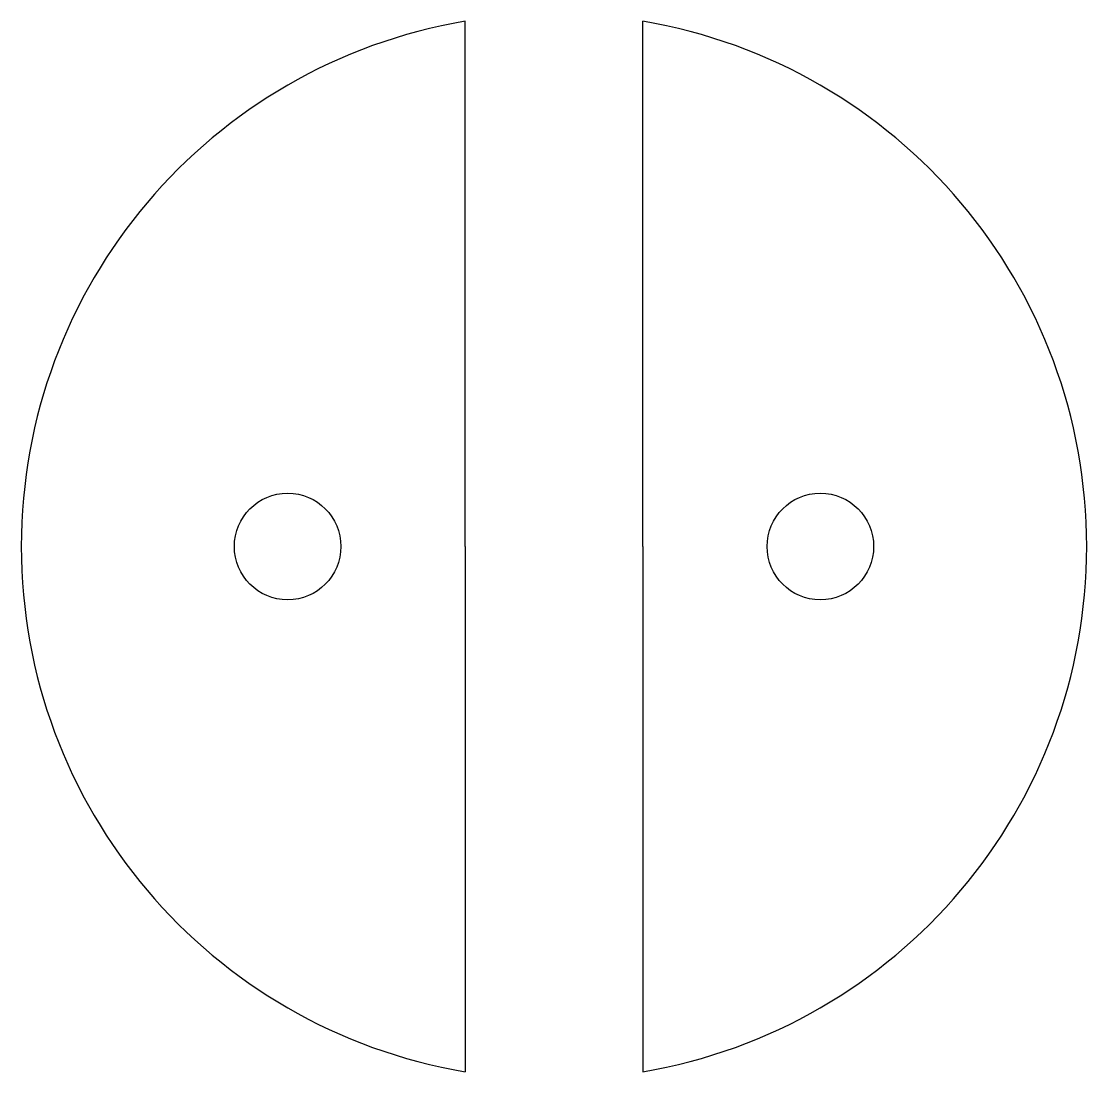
# Model space of a CAD drawing. Header units: millimetres. Extents: x -15 to 15, y -14.8 to 14.8.
import ezdxf

# ---------------------------------------------------------------- set-up
doc = ezdxf.new("R2010")
doc.units = ezdxf.units.MM

msp = doc.modelspace()

# ---------------------------------------------------------------- linework, layer by layer
at = {"color": 7, "linetype": 'Continuous'}
for p, q in [((-2.5, 0), (-2.5, 14.79)), ((2.5, 0), (2.5, 14.79)), ((-2.5, 0), (-2.5, -14.79)), ((2.5, 0), (2.5, -14.79))]:
    msp.add_line(p, q, dxfattribs=at)
for centre in [(7.5, 0), (-7.5, 0)]:
    msp.add_circle(centre, 1.5, dxfattribs=at)
for start, end in [(99.5941, 260.4059), (279.5941, 80.4059)]:
    msp.add_arc((0, 0), 15, start, end, dxfattribs=at)

doc.saveas('drawing.dxf')
